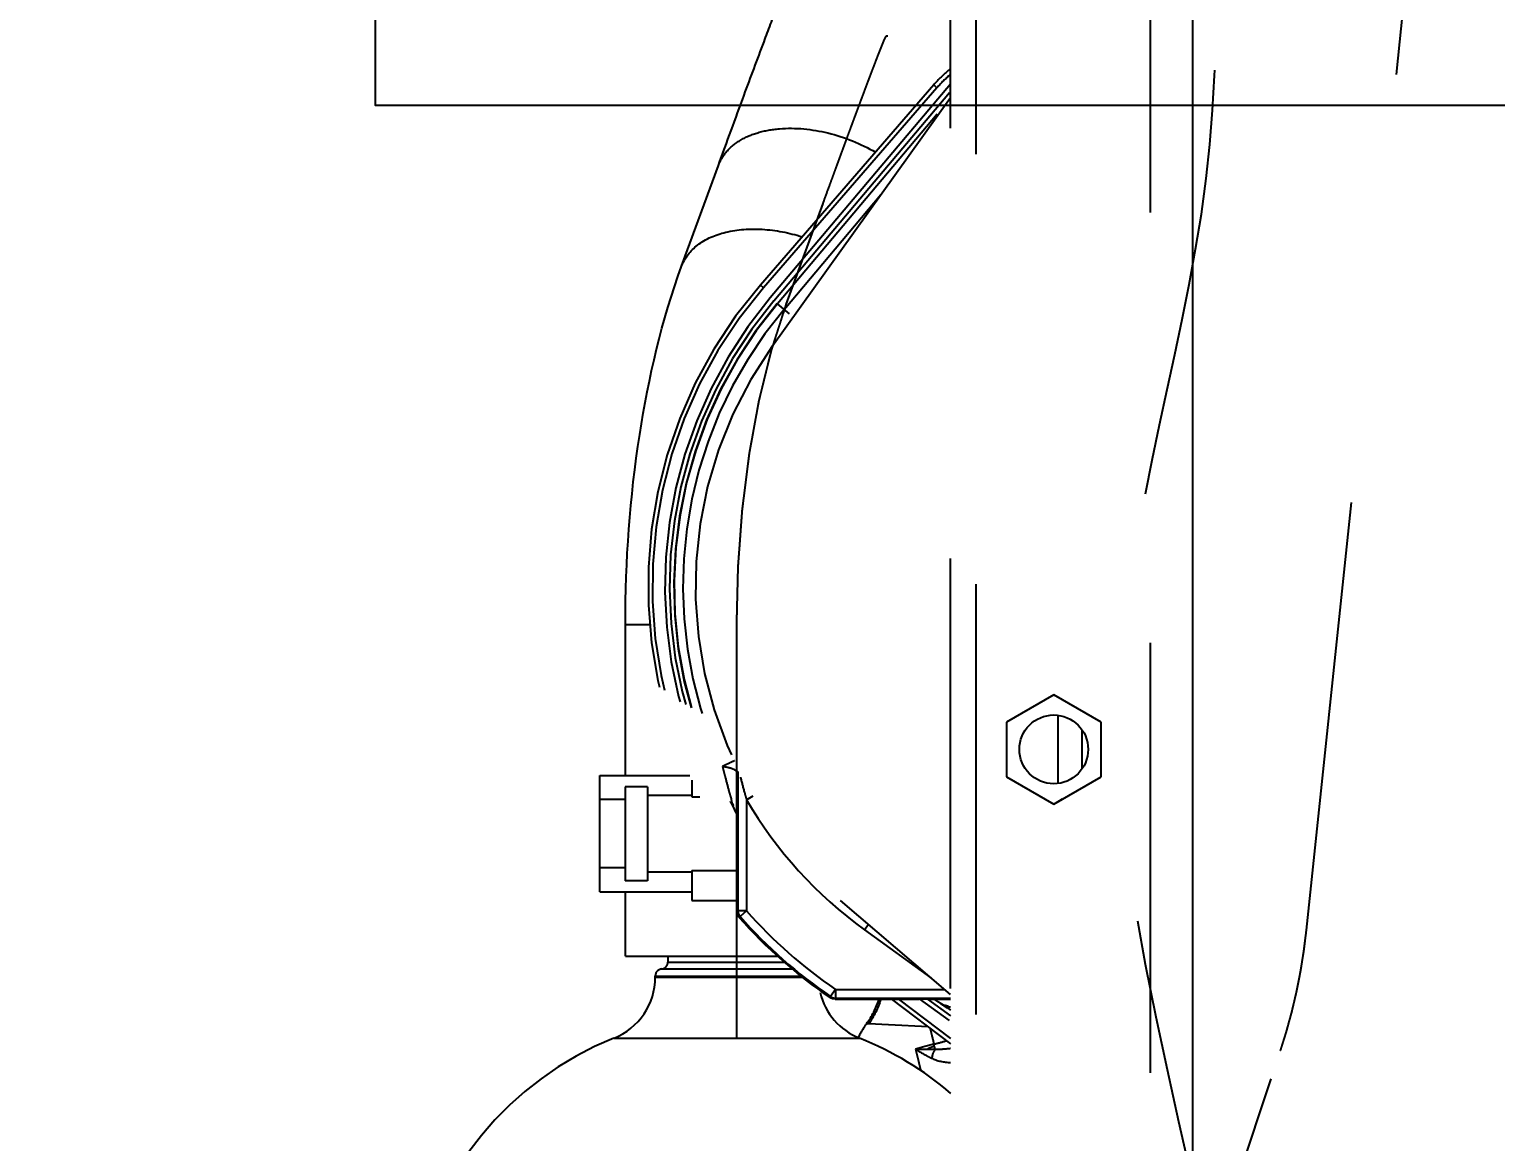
# Model space of a CAD drawing. Header units: millimetres. Extents: x 17886 to 18265, y -8727 to -7321.
# Drawn here: x 17945.317 to 17947.021, y -8146.698 to -8145.405 of the extents above; entities that cross this region are included whole.
import ezdxf

# ---------------------------------------------------------------- set-up
doc = ezdxf.new("R2010")
doc.units = ezdxf.units.MM
doc.linetypes.add('EPL_DASH', pattern=[1, 0.5, -0.5])
for name, color, linetype in [('09__AXIS', 7, 'Continuous'), ('09__COSM', 7, 'Continuous'), ('2706792_BM03DXF_CONTINUOUS_LINE', 7, 'Continuous'), ('3583940_CP01DXF_CONTINUOUS_LINE', 7, 'Continuous'), ('3884027_DKREDXF_CONTINUOUS_LINE', 7, 'Continuous'), ('5D1026_DKVG0DXF_CONTINUOUS_LINE', 7, 'Continuous')]:
    doc.layers.add(name, color=color, linetype=linetype)
doc.styles.add('KOTE ZA MONNTAZU', font='simplex.shx', dxfattribs={"width": 0.7, "oblique": 8, "height": 1.4})
doc.dimstyles.new('KOTE ZA MONTAZU u cm', dxfattribs={"dimscale": 0, "dimtxt": 1.4, "dimasz": 1.25, "dimexe": 0.2, "dimexo": 0.1, "dimgap": 0.3, "dimtad": 1, "dimlfac": 10, "dimzin": 12, "dimdsep": 46, "dimtxsty": 'KOTE ZA MONNTAZU', "dimcen": 1.25, "dimclrt": 1, "dimadec": 0, "dimazin": 0, "dimtfac": 1, "dimtmove": 0, "dimatfit": 3, "dimfxl": 1, "dimtolj": 2, "dimtzin": 0, "dimarcsym": 0})

# ---------------------------------------------------------------- blocks, each defined once
blk = doc.blocks.new('*D248')
at = {"color": 0, "lineweight": -2, "transparency": 16777216}
for p, q in [((17947.7327, -8140.7029), (17944.8106, -8140.7029)), ((17945.0106, -8141.3029), (17945.0106, -8150.6434)), ((17945.359, -8151.2434), (17944.8106, -8151.2434))]:
    blk.add_line(p, q, dxfattribs=at)
at = {"color": 0, "transparency": 16777216}
for points in [[(17944.9106, -8141.3029), (17945.1106, -8141.3029), (17945.0106, -8140.7029)], [(17944.9106, -8150.6434), (17945.1106, -8150.6434), (17945.0106, -8151.2434)]]:
    blk.add_solid(points, dxfattribs=at)
at = {"layer": 'Defpoints', "color": 0, "transparency": 16777216}
for p in [(17947.8327, -8140.7029), (17945.0106, -8151.2434), (17945.459, -8151.2434)]:
    blk.add_point(p, dxfattribs=at)
at = {"color": 1, "transparency": 16777216, "insert": (17944.5306, -8145.9732), "char_height": 1.4, "width": 6.923188, "attachment_point": 5, "rotation": 90, "style": 'KOTE ZA MONNTAZU'}
blk.add_mtext('\\A2;{\\H0.4x;105.41cm}', dxfattribs=at)

msp = doc.modelspace()

# ---------------------------------------------------------------- linework, layer by layer
at = {"color": 1}
msp.add_lwpolyline([(17950.71896, -8141.49366), (17945.71896, -8141.49366), (17945.71896, -8141.39346), (17950.71896, -8141.39346), (17950.71896, -8145.49343), (17945.71896, -8145.49343), (17945.71896, -8141.39346), (17945.71896, -8142.39343), (17950.71896, -8142.39343)], dxfattribs=at)
msp.add_lwpolyline([(17946.66896, -8142.39343), (17949.76896, -8142.39343), (17949.76896, -8147.54343), (17946.66896, -8147.54343)], close=True, dxfattribs=at)
at = {"layer": '09__AXIS', "color": 2, "linetype": 'EPL_DASH'}
msp.add_open_spline([(17945.98466, -8147.12843), (17946.4888, -8147.32665), (17946.88268, -8147.2349), (17946.47231, -8146.28161), (17946.73493, -8145.5981), (17946.68314, -8145.11145), (17946.68563, -8144.66197), (17946.68466, -8144.3951), (17946.68464, -8144.16176), (17946.68466, -8144.12843)], degree=3, knots=[0, 0, 0, 0, 0.1927419, 0.4304955, 0.6118392, 0.7858423, 0.8126121, 0.9732303, 1, 1, 1, 1], dxfattribs=at)
at = {"layer": '09__COSM', "color": 2, "linetype": 'EPL_DASH'}
for p, q in [((17946.80127, -8146.45206), (17947.1081, -8143.5328)), ((17946.31286, -8145.41243), (17946.31466, -8145.41243)), ((17946.19651, -8145.72463), (17946.23922, -8145.60752)), ((17946.13896, -8146.48243), (17946.13896, -8146.0967)), ((17946.60207, -8147.09921), (17946.77114, -8146.59199))]:
    msp.add_line(p, q, dxfattribs=at)
for points, knots in [([(17946.23922, -8145.60752), (17946.2405, -8145.60404), (17946.24305, -8145.59708), (17946.24623, -8145.58837), (17946.24878, -8145.58141), (17946.25069, -8145.57619), (17946.2526, -8145.57097), (17946.2542, -8145.56661), (17946.25547, -8145.56313), (17946.25643, -8145.56052), (17946.25722, -8145.55835), (17946.25786, -8145.55661), (17946.25834, -8145.5553), (17946.25874, -8145.55421), (17946.25905, -8145.55334), (17946.25925, -8145.5528), (17946.25941, -8145.55236), (17946.25951, -8145.55209), (17946.25958, -8145.5519), (17946.25962, -8145.55179), (17946.25965, -8145.5517), (17946.2597, -8145.55158), (17946.2598, -8145.5513), (17946.25996, -8145.55087), (17946.26017, -8145.5503), (17946.26038, -8145.54973), (17946.26066, -8145.54897), (17946.26115, -8145.54764), (17946.26185, -8145.54574), (17946.2627, -8145.54346), (17946.26354, -8145.54118), (17946.26438, -8145.53891), (17946.2655, -8145.53587), (17946.2669, -8145.53207), (17946.26858, -8145.52751), (17946.27027, -8145.52296), (17946.27167, -8145.51916), (17946.27279, -8145.51612), (17946.27363, -8145.51384), (17946.27447, -8145.51156), (17946.27531, -8145.50929), (17946.27601, -8145.50739), (17946.2765, -8145.50606), (17946.27679, -8145.5053), (17946.277, -8145.50473), (17946.27717, -8145.50425), (17946.27731, -8145.50387), (17946.2774, -8145.50364), (17946.27747, -8145.50345), (17946.27751, -8145.50333), (17946.27755, -8145.50323), (17946.27758, -8145.50315), (17946.27763, -8145.50302), (17946.2777, -8145.50283), (17946.27781, -8145.50252), (17946.27796, -8145.50214), (17946.27818, -8145.50153), (17946.27847, -8145.50077), (17946.27881, -8145.49986), (17946.27927, -8145.49864), (17946.27983, -8145.49712), (17946.28052, -8145.49529), (17946.28143, -8145.49285), (17946.28257, -8145.4898), (17946.28394, -8145.48615), (17946.2853, -8145.48249), (17946.28667, -8145.47884), (17946.28781, -8145.47579), (17946.28872, -8145.47335), (17946.28941, -8145.47152), (17946.28997, -8145.47), (17946.29043, -8145.46878), (17946.29077, -8145.46787), (17946.29111, -8145.46695), (17946.2914, -8145.46619), (17946.29163, -8145.46558), (17946.29177, -8145.4652), (17946.29188, -8145.4649), (17946.29197, -8145.46467), (17946.29204, -8145.46448), (17946.29209, -8145.46434), (17946.29212, -8145.46427), (17946.29214, -8145.46421), (17946.29216, -8145.46417), (17946.29218, -8145.46411), (17946.29221, -8145.46402), (17946.29227, -8145.46388), (17946.29233, -8145.46371), (17946.29242, -8145.46349), (17946.29252, -8145.46321), (17946.29269, -8145.46276), (17946.29291, -8145.46221), (17946.29316, -8145.46154), (17946.29342, -8145.46087), (17946.29376, -8145.45998), (17946.29418, -8145.45886), (17946.29469, -8145.45753), (17946.29537, -8145.45574), (17946.29622, -8145.45352), (17946.29725, -8145.45084), (17946.29827, -8145.44817), (17946.29929, -8145.4455), (17946.30014, -8145.44327), (17946.30082, -8145.44149), (17946.30125, -8145.44037), (17946.30159, -8145.43948), (17946.30184, -8145.43881), (17946.3021, -8145.43815), (17946.30235, -8145.43748), (17946.30256, -8145.43692), (17946.30271, -8145.43653), (17946.3028, -8145.43631), (17946.30286, -8145.43614), (17946.30293, -8145.43597), (17946.30297, -8145.43585), (17946.30301, -8145.43576), (17946.30302, -8145.43572), (17946.30304, -8145.43568), (17946.30305, -8145.43565), (17946.30307, -8145.43561), (17946.30309, -8145.43554), (17946.30313, -8145.43546), (17946.30318, -8145.43532), (17946.30325, -8145.43515), (17946.30333, -8145.43495), (17946.30344, -8145.43468), (17946.30358, -8145.43434), (17946.30374, -8145.43393), (17946.30396, -8145.43339), (17946.30423, -8145.43271), (17946.30455, -8145.43189), (17946.30488, -8145.43108), (17946.30532, -8145.42999), (17946.30586, -8145.42863), (17946.30651, -8145.427), (17946.30716, -8145.42537), (17946.30771, -8145.42401), (17946.30814, -8145.42292), (17946.30847, -8145.42211), (17946.3088, -8145.42129), (17946.30907, -8145.42061), (17946.30928, -8145.42007), (17946.30945, -8145.41966), (17946.30958, -8145.41932), (17946.30969, -8145.41905), (17946.30977, -8145.41885), (17946.30984, -8145.41868), (17946.3099, -8145.41854), (17946.30993, -8145.41846), (17946.30996, -8145.41839), (17946.30997, -8145.41835), (17946.30999, -8145.41831), (17946.30999, -8145.4183), (17946.31, -8145.41829), (17946.31001, -8145.41827), (17946.31002, -8145.41825), (17946.31004, -8145.41821), (17946.31005, -8145.41818), (17946.31008, -8145.41813), (17946.31011, -8145.41805), (17946.31017, -8145.41794), (17946.31024, -8145.4178), (17946.31031, -8145.41766), (17946.31037, -8145.41752), (17946.31046, -8145.41734), (17946.31057, -8145.41711), (17946.31075, -8145.41674), (17946.31098, -8145.41629), (17946.31125, -8145.41574), (17946.31152, -8145.41518), (17946.31179, -8145.41463), (17946.31205, -8145.41408), (17946.31241, -8145.41335), (17946.31268, -8145.4128), (17946.31286, -8145.41243)], [0, 0, 0, 0, 0.03125, 0.0625, 0.078125, 0.09375, 0.109375, 0.125, 0.1328125, 0.140625, 0.1484375, 0.1523438, 0.15625, 0.1601562, 0.1621094, 0.1640625, 0.1650391, 0.1660156, 0.1665039, 0.166748, 0.1669922, 0.1674805, 0.1679688, 0.1699219, 0.171875, 0.1738281, 0.1757812, 0.1796875, 0.1875, 0.1953125, 0.203125, 0.2109375, 0.21875, 0.234375, 0.25, 0.265625, 0.28125, 0.2890625, 0.296875, 0.3046875, 0.3125, 0.3203125, 0.3242188, 0.3261719, 0.328125, 0.3300781, 0.3310547, 0.3320312, 0.3325195, 0.3330078, 0.333252, 0.3334961, 0.3339844, 0.3349609, 0.3359375, 0.3378906, 0.3398438, 0.34375, 0.3476562, 0.3515625, 0.359375, 0.3671875, 0.375, 0.390625, 0.40625, 0.421875, 0.4375, 0.453125, 0.4609375, 0.46875, 0.4765625, 0.4804688, 0.484375, 0.4882812, 0.4921875, 0.4941406, 0.4960938, 0.4970703, 0.4980469, 0.4990234, 0.4995117, 0.4997559, 0.5, 0.5002441, 0.5004883, 0.5009766, 0.5019531, 0.5029297, 0.5039062, 0.5058594, 0.5078125, 0.5117188, 0.515625, 0.5195312, 0.5234375, 0.53125, 0.5390625, 0.546875, 0.5625, 0.578125, 0.59375, 0.609375, 0.625, 0.6328125, 0.640625, 0.6445312, 0.6484375, 0.6523438, 0.65625, 0.6601562, 0.6621094, 0.6630859, 0.6640625, 0.6650391, 0.6660156, 0.6662598, 0.6665039, 0.666748, 0.6669922, 0.6674805, 0.6679688, 0.6689453, 0.6699219, 0.671875, 0.6738281, 0.6757812, 0.6796875, 0.6835938, 0.6875, 0.6953125, 0.703125, 0.7109375, 0.71875, 0.734375, 0.75, 0.765625, 0.78125, 0.7890625, 0.796875, 0.8046875, 0.8125, 0.8164062, 0.8203125, 0.8242188, 0.8261719, 0.828125, 0.8300781, 0.8310547, 0.8320312, 0.8325195, 0.8330078, 0.833252, 0.8334961, 0.8337402, 0.8339844, 0.8349609, 0.8359375, 0.8369141, 0.8378906, 0.8398438, 0.84375, 0.8476562, 0.8515625, 0.8554688, 0.859375, 0.8671875, 0.875, 0.890625, 0.90625, 0.921875, 0.9375, 0.953125, 0.96875, 1, 1, 1, 1]), ([(17946.13896, -8146.0967), (17946.13906, -8146.09251), (17946.13927, -8146.08414), (17946.13952, -8146.07366), (17946.13973, -8146.06528), (17946.13988, -8146.059), (17946.14003, -8146.05272), (17946.14018, -8146.04643), (17946.14031, -8146.0412), (17946.1404, -8146.03753), (17946.14045, -8146.03544), (17946.14049, -8146.03387), (17946.14053, -8146.03229), (17946.14056, -8146.03112), (17946.14057, -8146.03033), (17946.14058, -8146.03), (17946.14059, -8146.02974), (17946.1406, -8146.02948), (17946.14064, -8146.02903), (17946.14069, -8146.02839), (17946.14076, -8146.02735), (17946.14086, -8146.02607), (17946.14101, -8146.024), (17946.1412, -8146.02142), (17946.14143, -8146.01833), (17946.14173, -8146.0142), (17946.14226, -8146.00698), (17946.14302, -8145.99666), (17946.14378, -8145.98634), (17946.14431, -8145.97912), (17946.14461, -8145.975), (17946.14484, -8145.9719), (17946.14503, -8145.96932), (17946.14518, -8145.96726), (17946.14528, -8145.96597), (17946.14535, -8145.96494), (17946.1454, -8145.96429), (17946.14543, -8145.96384), (17946.14546, -8145.96358), (17946.14549, -8145.96333), (17946.14553, -8145.963), (17946.14563, -8145.96223), (17946.14577, -8145.96108), (17946.14597, -8145.95953), (17946.14616, -8145.95799), (17946.14642, -8145.95593), (17946.14687, -8145.95233), (17946.14752, -8145.94719), (17946.1483, -8145.94102), (17946.14908, -8145.93484), (17946.14985, -8145.92867), (17946.15063, -8145.9225), (17946.15128, -8145.91736), (17946.1518, -8145.91324), (17946.15219, -8145.91016), (17946.15257, -8145.90707), (17946.1529, -8145.9045), (17946.15316, -8145.90244), (17946.15332, -8145.90115), (17946.15345, -8145.90013), (17946.15355, -8145.89935), (17946.15363, -8145.89871), (17946.15368, -8145.89826), (17946.15372, -8145.898), (17946.15374, -8145.89781), (17946.15377, -8145.89763), (17946.15382, -8145.89739), (17946.15389, -8145.89698), (17946.154, -8145.89638), (17946.15413, -8145.89567), (17946.15431, -8145.89471), (17946.15452, -8145.89352), (17946.15487, -8145.89161), (17946.15531, -8145.88923), (17946.15583, -8145.88637), (17946.15635, -8145.88351), (17946.15705, -8145.8797), (17946.15792, -8145.87493), (17946.15896, -8145.86921), (17946.16001, -8145.86349), (17946.16105, -8145.85777), (17946.1621, -8145.85205), (17946.16297, -8145.84729), (17946.16358, -8145.84395), (17946.16392, -8145.84204), (17946.16419, -8145.84061), (17946.16445, -8145.83918), (17946.16464, -8145.83811), (17946.16477, -8145.8374), (17946.16483, -8145.8371), (17946.16487, -8145.83686), (17946.16492, -8145.83663), (17946.16502, -8145.83623), (17946.16516, -8145.83565), (17946.16539, -8145.83474), (17946.16567, -8145.83359), (17946.16612, -8145.83176), (17946.16669, -8145.82946), (17946.16737, -8145.82671), (17946.16827, -8145.82304), (17946.1694, -8145.81846), (17946.17075, -8145.81295), (17946.17211, -8145.80745), (17946.17346, -8145.80195), (17946.17459, -8145.79736), (17946.17549, -8145.79369), (17946.17617, -8145.79094), (17946.17685, -8145.78819), (17946.17753, -8145.78544), (17946.17809, -8145.78314), (17946.17849, -8145.78154), (17946.17871, -8145.78062), (17946.17888, -8145.77993), (17946.17905, -8145.77925), (17946.17918, -8145.77873), (17946.17926, -8145.77839), (17946.1793, -8145.77821), (17946.17935, -8145.77804), (17946.17942, -8145.77784), (17946.1795, -8145.77758), (17946.17963, -8145.77716), (17946.1798, -8145.77664), (17946.18007, -8145.7758), (17946.18041, -8145.77476), (17946.18081, -8145.7735), (17946.18135, -8145.77183), (17946.18202, -8145.76975), (17946.18282, -8145.76724), (17946.1839, -8145.7639), (17946.18524, -8145.75972), (17946.18685, -8145.75471), (17946.18846, -8145.74969), (17946.19061, -8145.74301), (17946.19329, -8145.73466), (17946.19544, -8145.72797), (17946.19651, -8145.72463)], [0, 0, 0, 0, 0.03125, 0.0625, 0.078125, 0.09375, 0.109375, 0.125, 0.140625, 0.1484375, 0.1523438, 0.15625, 0.1601562, 0.1640625, 0.1650391, 0.1660156, 0.1665039, 0.1669922, 0.1679688, 0.1699219, 0.171875, 0.1757812, 0.1796875, 0.1875, 0.1953125, 0.203125, 0.21875, 0.25, 0.28125, 0.296875, 0.3046875, 0.3125, 0.3203125, 0.3242188, 0.328125, 0.3300781, 0.3320312, 0.3330078, 0.3334961, 0.3339844, 0.3349609, 0.3359375, 0.3398438, 0.34375, 0.3476562, 0.3515625, 0.359375, 0.375, 0.390625, 0.40625, 0.421875, 0.4375, 0.453125, 0.4609375, 0.46875, 0.4765625, 0.484375, 0.4882812, 0.4921875, 0.4941406, 0.4960938, 0.4980469, 0.4990234, 0.4995117, 0.5, 0.5004883, 0.5009766, 0.5019531, 0.5039062, 0.5058594, 0.5078125, 0.5117188, 0.515625, 0.5234375, 0.53125, 0.5390625, 0.546875, 0.5625, 0.578125, 0.59375, 0.609375, 0.625, 0.640625, 0.6484375, 0.6523438, 0.65625, 0.6601562, 0.6640625, 0.6650391, 0.6660156, 0.6665039, 0.6669922, 0.6679688, 0.6699219, 0.671875, 0.6757812, 0.6796875, 0.6875, 0.6953125, 0.703125, 0.71875, 0.734375, 0.75, 0.765625, 0.78125, 0.7890625, 0.796875, 0.8046875, 0.8125, 0.8203125, 0.8242188, 0.8261719, 0.828125, 0.8300781, 0.8320312, 0.8325195, 0.8330078, 0.8334961, 0.8339844, 0.8349609, 0.8359375, 0.8378906, 0.8398438, 0.84375, 0.8476562, 0.8515625, 0.859375, 0.8671875, 0.875, 0.890625, 0.90625, 0.921875, 0.9375, 0.96875, 1, 1, 1, 1]), ([(17946.77114, -8146.59199), (17946.77156, -8146.59066), (17946.7724, -8146.588), (17946.77365, -8146.58402), (17946.77469, -8146.5807), (17946.77552, -8146.57804), (17946.77615, -8146.57605), (17946.77667, -8146.57439), (17946.77709, -8146.57306), (17946.77735, -8146.57223), (17946.77756, -8146.57157), (17946.77769, -8146.57116), (17946.77778, -8146.57087), (17946.77783, -8146.5707), (17946.77788, -8146.57051), (17946.77794, -8146.57029), (17946.77809, -8146.56974), (17946.77832, -8146.56893), (17946.77862, -8146.56784), (17946.77892, -8146.56675), (17946.77931, -8146.56529), (17946.78001, -8146.56275), (17946.78101, -8146.55912), (17946.78201, -8146.55548), (17946.78281, -8146.55258), (17946.78331, -8146.55076), (17946.78371, -8146.54931), (17946.78396, -8146.5484), (17946.78414, -8146.54776), (17946.78423, -8146.5474), (17946.78432, -8146.54703), (17946.78443, -8146.54657), (17946.78469, -8146.54546), (17946.78508, -8146.54381), (17946.7856, -8146.5416), (17946.78612, -8146.53938), (17946.78681, -8146.53644), (17946.78751, -8146.53349), (17946.7882, -8146.53054), (17946.78864, -8146.5287), (17946.78899, -8146.52723), (17946.78925, -8146.52612), (17946.78946, -8146.5252), (17946.78964, -8146.52446), (17946.78977, -8146.52391), (17946.78988, -8146.52335), (17946.79003, -8146.5226), (17946.79021, -8146.52167), (17946.79043, -8146.52055), (17946.79072, -8146.51906), (17946.79109, -8146.5172), (17946.79168, -8146.51422), (17946.79227, -8146.51123), (17946.79286, -8146.50825), (17946.7933, -8146.50602), (17946.79374, -8146.50378), (17946.79407, -8146.5021), (17946.79429, -8146.50098), (17946.79438, -8146.50052), (17946.79446, -8146.50014), (17946.79452, -8146.49977), (17946.79463, -8146.49911), (17946.79478, -8146.49817), (17946.79502, -8146.49666), (17946.79532, -8146.49478), (17946.7958, -8146.49177), (17946.7964, -8146.48801), (17946.797, -8146.48425), (17946.79748, -8146.48124), (17946.79778, -8146.47936), (17946.79802, -8146.47785), (17946.79817, -8146.47691), (17946.79828, -8146.47626), (17946.79834, -8146.47588), (17946.79838, -8146.47551), (17946.79844, -8146.47504), (17946.79858, -8146.47392), (17946.79878, -8146.47224), (17946.79906, -8146.47), (17946.79934, -8146.46776), (17946.7997, -8146.46477), (17946.80035, -8146.45954), (17946.8009, -8146.45505), (17946.80127, -8146.45206)], [0, 0, 0, 0, 0.03125, 0.0625, 0.09375, 0.109375, 0.125, 0.140625, 0.1484375, 0.15625, 0.1601562, 0.1640625, 0.1660156, 0.1669922, 0.1679688, 0.1699219, 0.171875, 0.1796875, 0.1875, 0.1953125, 0.203125, 0.21875, 0.25, 0.28125, 0.296875, 0.3125, 0.3203125, 0.328125, 0.3320312, 0.3339844, 0.3359375, 0.3398438, 0.34375, 0.359375, 0.375, 0.390625, 0.40625, 0.4375, 0.453125, 0.46875, 0.4765625, 0.484375, 0.4921875, 0.4960938, 0.5, 0.5039062, 0.5078125, 0.515625, 0.5234375, 0.53125, 0.546875, 0.5625, 0.59375, 0.609375, 0.625, 0.640625, 0.65625, 0.6601562, 0.6640625, 0.6660156, 0.6679688, 0.671875, 0.6796875, 0.6875, 0.703125, 0.71875, 0.75, 0.78125, 0.796875, 0.8125, 0.8203125, 0.828125, 0.8320312, 0.8339844, 0.8359375, 0.8398438, 0.84375, 0.859375, 0.875, 0.890625, 0.90625, 0.9375, 1, 1, 1, 1])]:
    msp.add_open_spline(points, degree=3, knots=knots, dxfattribs=at)
at = {"layer": '2706792_BM03DXF_CONTINUOUS_LINE', "color": 7, "linetype": 'EPL_DASH'}
for p, q in [((17946.07485, -8145.68026), (17946.11756, -8145.56315)), ((17946.00946, -8146.27243), (17946.00946, -8146.0967)), ((17946.00946, -8146.0967), (17946.03829, -8146.0967)), ((17946.00946, -8146.48243), (17946.00946, -8146.40743)), ((17946.00946, -8146.48243), (17946.1872, -8146.48243))]:
    msp.add_line(p, q, dxfattribs=at)
for points, knots in [([(17946.11756, -8145.56315), (17946.12749, -8145.53594), (17946.14503, -8145.48799), (17946.16796, -8145.42642), (17946.18602, -8145.37854), (17946.1976, -8145.3514), (17946.20588, -8145.33934)], [0, 0, 0, 0, 0.3608907, 0.6363066, 0.8177601, 1, 1, 1, 1]), ([(17946.11756, -8145.56315), (17946.11971, -8145.55725), (17946.12664, -8145.54579), (17946.14299, -8145.53272), (17946.16423, -8145.5239), (17946.19881, -8145.51794), (17946.24659, -8145.52295), (17946.28306, -8145.53763), (17946.30018, -8145.54769)], [0, 0, 0, 0, 0.0926352, 0.1924559, 0.3039678, 0.4283494, 0.7070016, 1, 1, 1, 1]), ([(17946.07485, -8145.68026), (17946.07836, -8145.67064), (17946.09316, -8145.65216), (17946.12785, -8145.63809), (17946.1702, -8145.63551), (17946.19991, -8145.6413), (17946.21491, -8145.64599)], [0, 0, 0, 0, 0.1962296, 0.4263739, 0.6987035, 1, 1, 1, 1]), ([(17946.00946, -8146.0967), (17946.00946, -8146.0229), (17946.01953, -8145.88174), (17946.05182, -8145.7434), (17946.07485, -8145.68026)], [0, 0, 0, 0, 0.5233899, 1, 1, 1, 1])]:
    msp.add_open_spline(points, degree=3, knots=knots, dxfattribs=at)
at = {"layer": '3583940_CP01DXF_CONTINUOUS_LINE', "color": 6, "linetype": 'EPL_DASH'}
for p, q in [((17946.0516, -8146.49718), (17946.20389, -8146.49718)), ((17946.05895, -8146.48243), (17946.05895, -8146.48909)), ((17946.05895, -8146.48909), (17946.19474, -8146.48909)), ((17946.13896, -8146.57759), (17946.13896, -8146.48243)), ((17946.04425, -8146.50663), (17946.04424, -8146.5054)), ((17946.04424, -8146.5054), (17946.21382, -8146.5054)), ((17946.04425, -8146.50663), (17946.21546, -8146.50663)), ((17945.99625, -8146.57759), (17946.28168, -8146.57759))]:
    msp.add_line(p, q, dxfattribs=at)
for centre, radius, start, end in [((17946.05237, -8146.50527), 0.00813, 95.45214, 180.9178), ((17946.05082, -8146.48909), 0.00813, 275.45214, 0), ((17945.9678, -8146.50663), 0.07645, 291.8453, 0), ((17946.31013, -8146.50663), 0.07645, 193.63094, 248.1547), ((17946.13896, -8146.93359), 0.38354, 111.8453, 169.55953), ((17946.13896, -8146.93359), 0.38354, 49.5156, 68.1547)]:
    msp.add_arc(centre, radius, start, end, dxfattribs=at)
at = {"layer": '3884027_DKREDXF_CONTINUOUS_LINE', "color": 6, "linetype": 'EPL_DASH'}
for p, q in [((17946.38746, -8147.51993), (17946.38746, -8141.06793)), ((17946.41746, -8147.54993), (17946.41746, -8141.06793)), ((17946.61946, -8141.11793), (17946.61946, -8147.49993)), ((17946.36792, -8145.46949), (17946.16639, -8145.70214)), ((17946.3717, -8145.47276), (17946.17017, -8145.70541)), ((17946.38746, -8145.46879), (17946.17797, -8145.71717)), ((17946.18056, -8145.77289), (17946.38746, -8145.48408)), ((17946.37194, -8145.50367), (17946.18622, -8145.72388)), ((17946.19401, -8145.73045), (17946.3066, -8145.59695)), ((17946.17017, -8145.70541), (17946.16639, -8145.70214)), ((17946.20019, -8145.73566), (17946.18622, -8145.72388)), ((17946.56246, -8146.21016), (17946.50747, -8146.17842)), ((17946.51246, -8146.28192), (17946.51246, -8146.20192)), ((17946.54046, -8146.26444), (17946.54046, -8146.21941)), ((17946.56246, -8146.21017), (17946.56246, -8146.21016)), ((17946.12529, -8146.26028), (17946.12229, -8146.26166)), ((17946.1304, -8146.25792), (17946.12529, -8146.26028)), ((17946.13901, -8146.26779), (17946.13898, -8146.27617)), ((17946.139, -8146.26703), (17946.13901, -8146.26779)), ((17946.13917, -8146.26775), (17946.13901, -8146.26779)), ((17946.14034, -8146.26749), (17946.14034, -8146.42972)), ((17946.45248, -8146.27368), (17946.49029, -8146.29551)), ((17946.13118, -8146.30233), (17946.13111, -8146.30233)), ((17946.15034, -8146.30047), (17946.15819, -8146.2959)), ((17946.15034, -8146.30047), (17946.15034, -8146.42972)), ((17946.50746, -8146.30543), (17946.50747, -8146.30543)), ((17946.50747, -8146.30543), (17946.51765, -8146.29955)), ((17946.13883, -8146.317), (17946.13866, -8146.31638)), ((17946.13896, -8146.33602), (17946.13896, -8146.43024)), ((17946.38746, -8146.52691), (17946.25937, -8146.41772)), ((17946.14147, -8146.43687), (17946.14286, -8146.43636)), ((17946.28732, -8146.45157), (17946.2918, -8146.44536)), ((17946.28732, -8146.45157), (17946.36453, -8146.50736)), ((17946.24761, -8146.53068), (17946.24804, -8146.5293)), ((17946.2537, -8146.52106), (17946.24804, -8146.5293)), ((17946.25327, -8146.53243), (17946.35084, -8146.53243)), ((17946.2537, -8146.52106), (17946.2537, -8146.53106)), ((17946.2537, -8146.52106), (17946.38059, -8146.52106)), ((17946.2537, -8146.53106), (17946.38746, -8146.53106)), ((17946.31875, -8146.53243), (17946.38746, -8146.58423)), ((17946.32705, -8146.53243), (17946.38746, -8146.57797)), ((17946.3512, -8146.53194), (17946.38597, -8146.55707)), ((17946.36847, -8146.53268), (17946.36809, -8146.53256)), ((17946.3732, -8146.53528), (17946.38339, -8146.54265)), ((17946.37833, -8146.53907), (17946.37607, -8146.53743)), ((17946.37852, -8146.53863), (17946.38746, -8146.5451)), ((17946.38519, -8146.54089), (17946.3874, -8146.54167)), ((17946.31529, -8146.56216), (17946.29237, -8146.56095)), ((17946.36138, -8146.56457), (17946.31529, -8146.56216))]:
    msp.add_line(p, q, dxfattribs=at)
at = {"layer": '3884027_DKREDXF_CONTINUOUS_LINE', "color": 7, "linetype": 'EPL_DASH'}
for p, q in [((17946.3717, -8145.47276), (17946.36792, -8145.46949)), ((17946.18209, -8145.7204), (17946.38629, -8145.47829)), ((17946.50749, -8146.17841), (17946.45248, -8146.21016)), ((17946.56246, -8146.21017), (17946.50749, -8146.17841)), ((17946.45248, -8146.21016), (17946.45248, -8146.27368)), ((17946.56246, -8146.27369), (17946.56246, -8146.21017)), ((17946.45248, -8146.27367), (17946.50746, -8146.30543)), ((17946.50746, -8146.30543), (17946.56246, -8146.27369)), ((17946.13398, -8146.30738), (17946.13535, -8146.30973)), ((17946.13426, -8146.30726), (17946.1341, -8146.30731)), ((17946.13443, -8146.30722), (17946.13426, -8146.30726)), ((17946.13594, -8146.31022), (17946.13443, -8146.30722)), ((17946.13711, -8146.31337), (17946.13594, -8146.31022)), ((17946.15034, -8146.42972), (17946.14034, -8146.42972)), ((17946.15034, -8146.42972), (17946.14286, -8146.43636)), ((17946.36075, -8146.53246), (17946.38746, -8146.55176)), ((17946.35758, -8146.58739), (17946.34675, -8146.59029)), ((17946.36817, -8146.58455), (17946.35758, -8146.58739)), ((17946.36898, -8146.58756), (17946.36817, -8146.58455)), ((17946.3697, -8146.59025), (17946.36898, -8146.58756))]:
    msp.add_line(p, q, dxfattribs=at)
at = {"layer": '3884027_DKREDXF_CONTINUOUS_LINE', "color": 6, "linetype": 'EPL_DASH'}
for points in [[(17946.25327, -8146.53243), (17946.2503, -8146.53198), (17946.24761, -8146.53068)], [(17946.24804, -8146.5293), (17946.24961, -8146.53018), (17946.2515, -8146.53081), (17946.2537, -8146.53106)]]:
    msp.add_lwpolyline(points, dxfattribs=at)
at = {"layer": '3884027_DKREDXF_CONTINUOUS_LINE', "color": 7, "linetype": 'EPL_DASH'}
msp.add_circle((17946.50747, -8146.24192), 0.04, dxfattribs=at)
for centre, radius, start, end in [((17946.4813, -8145.5677), 0.15, 129.4405, 139.09871), ((17946.4813, -8145.5677), 0.145, 130.3862, 139.09871), ((17946.57576, -8146.05243), 0.515, 139.85455, 211.97934), ((17946.07616, -8146.34061), 0.06676, 24.0784, 27.54978), ((17946.35669, -8145.43289), 1.15744, 269.50805, 270.41331), ((17946.35887, -8145.80001), 0.79031, 270.44723, 270.67796), ((17946.35989, -8145.88903), 0.70129, 270.68057, 270.80206)]:
    msp.add_arc(centre, radius, start, end, dxfattribs=at)
at = {"layer": '3884027_DKREDXF_CONTINUOUS_LINE', "color": 6, "linetype": 'EPL_DASH'}
for centre, radius, start, end in [((17946.4813, -8145.5677), 0.15, 129.12223, 129.4405), ((17946.57076, -8146.05243), 0.535, 139.09871, 216.08606), ((17946.57076, -8146.05243), 0.53, 139.09871, 215.29534), ((17946.57546, -8146.05243), 0.52, 139.85455, 212.6465), ((17946.57576, -8146.05243), 0.51, 139.85455, 210.42378), ((17946.57576, -8146.05243), 0.5096, 139.85455, 209.99808), ((17946.57576, -8146.05243), 0.49941, 139.85455, 204.76801), ((17946.57076, -8146.05243), 0.48, 144.38234, 229.55366), ((17947.25492, -8145.9801), 1.1671, 193.95998, 194.33554), ((17947.31406, -8145.96498), 1.22814, 194.33587, 194.64717), ((17947.45535, -8145.92781), 1.37424, 194.65682, 195.28567), ((17946.96127, -8146.06498), 0.84444, 194.33833, 195.53081), ((17946.91121, -8146.07871), 0.79254, 195.54383, 196.07223), ((17946.57576, -8146.05243), 0.51007, 209.3362, 209.98864), ((17946.90004, -8146.08192), 0.7809, 196.07291, 196.25264), ((17946.57576, -8146.05243), 0.49245, 210.24408, 234.14545), ((17945.40978, -8146.30334), 0.72899, 358.97503, 359.14213), ((17945.21699, -8146.32999), 0.92196, 0.12223, 0.65812), ((17943.65033, -8146.33543), 2.48863, 359.98634, 0.17052), ((17946.57576, -8146.05243), 0.56862, 221.56839, 235.5011), ((17946.14941, -8146.43007), 0.01046, 189.39754, 200.75011), ((17946.57576, -8146.05243), 0.58, 221.51586, 235.54408), ((17946.57576, -8146.05243), 0.57862, 221.56839, 235.5011), ((17946.20906, -8146.50194), 0.1, 323.96388, 342.12517), ((17946.39367, -8148.10913), 1.57665, 90.51276, 90.91562), ((17946.41212, -8149.98931), 3.45691, 90.40897, 90.53965), ((17946.34044, -8146.59216), 0.06531, 60.29505, 60.60205), ((17946.3609, -8146.56304), 0.0301, 54.17056, 67.33959), ((17946.34149, -8146.59027), 0.06315, 56.80154, 60.27636), ((17946.10552, -8147.34088), 0.84747, 70.73051, 70.99682), ((17946.37887, -8146.62548), 0.11, 143.96388, 153.73888), ((17950.41039, -8145.59516), 4.16156, 193.4951, 193.61356), ((17949.14544, -8145.90149), 2.86004, 193.61382, 193.81752), ((17946.16692, -8145.81509), 0.79534, 284.65698, 285.74259), ((17948.58335, -8146.0377), 2.30385, 193.87784, 194.5269), ((17946.44304, -8146.44546), 0.17373, 241.75563, 243.35571), ((17946.37887, -8146.62548), 0.03969, 104.58377, 116.43699)]:
    msp.add_arc(centre, radius, start, end, dxfattribs=at)
msp.add_ellipse((17946.35102, -8146.53256), major_axis=(0.01707, 0), ratio=0.0076668, start_param=0.0237003, end_param=1.5814067, dxfattribs=at)
for points, knots in [([(17946.13625, -8146.25522), (17946.13573, -8146.25546), (17946.13377, -8146.25635), (17946.13183, -8146.25726), (17946.1304, -8146.25792)], [0, 0, 0, 0, 0.2669516, 1, 1, 1, 1]), ([(17946.12229, -8146.26166), (17946.12446, -8146.2619), (17946.13023, -8146.26273), (17946.13659, -8146.26475), (17946.13892, -8146.26774)], [0, 0, 0, 0, 0.3645148, 1, 1, 1, 1]), ([(17946.1387, -8146.26367), (17946.1387, -8146.26399), (17946.13866, -8146.26462), (17946.13849, -8146.26523), (17946.13837, -8146.2655)], [0, 0, 0, 0, 0.5232861, 1, 1, 1, 1]), ([(17946.13892, -8146.26774), (17946.13894, -8146.26776), (17946.13895, -8146.26781), (17946.139, -8146.2678), (17946.13901, -8146.26779)], [0, 0, 0, 0, 0.7246008, 1, 1, 1, 1]), ([(17946.12973, -8146.29011), (17946.13064, -8146.29344), (17946.13272, -8146.2989), (17946.13266, -8146.30325), (17946.13529, -8146.30724), (17946.13443, -8146.30722)], [0, 0, 0, 0, 0.5836461, 0.854014, 1, 1, 1, 1]), ([(17946.13891, -8146.29011), (17946.13888, -8146.2964), (17946.13882, -8146.30445), (17946.13872, -8146.3125), (17946.1387, -8146.31426)], [0, 0, 0, 0, 0.7820127, 1, 1, 1, 1]), ([(17946.13866, -8146.31638), (17946.13855, -8146.31597), (17946.13794, -8146.31499), (17946.1374, -8146.31401), (17946.13711, -8146.31337)], [0, 0, 0, 0, 0.3805099, 1, 1, 1, 1]), ([(17946.13883, -8146.317), (17946.1389, -8146.31723), (17946.13882, -8146.31805), (17946.13889, -8146.31884), (17946.13889, -8146.3194)], [0, 0, 0, 0, 0.30379, 1, 1, 1, 1]), ([(17946.13909, -8146.43177), (17946.13905, -8146.43152), (17946.13898, -8146.43101), (17946.13896, -8146.4305), (17946.13896, -8146.43024)], [0, 0, 0, 0, 0.502615, 1, 1, 1, 1]), ([(17946.14147, -8146.43687), (17946.14108, -8146.43642), (17946.14037, -8146.43544), (17946.13984, -8146.43434), (17946.13963, -8146.43377)], [0, 0, 0, 0, 0.495844, 1, 1, 1, 1]), ([(17946.372, -8146.53495), (17946.37136, -8146.53453), (17946.3703, -8146.53381), (17946.36924, -8146.53311), (17946.3688, -8146.53286)], [0, 0, 0, 0, 0.6015324, 1, 1, 1, 1]), ([(17946.3725, -8146.53526), (17946.37243, -8146.53522), (17946.37226, -8146.53512), (17946.37209, -8146.53501), (17946.372, -8146.53495)], [0, 0, 0, 0, 0.4007807, 1, 1, 1, 1]), ([(17946.37852, -8146.53863), (17946.37852, -8146.53857), (17946.37891, -8146.53881), (17946.37905, -8146.53878), (17946.37922, -8146.53884)], [0, 0, 0, 0, 0.2593731, 1, 1, 1, 1]), ([(17946.37922, -8146.53884), (17946.37955, -8146.53895), (17946.3803, -8146.5392), (17946.38105, -8146.53946), (17946.38147, -8146.5396)], [0, 0, 0, 0, 0.4329157, 1, 1, 1, 1]), ([(17946.29237, -8146.56095), (17946.29176, -8146.56092), (17946.29143, -8146.56066), (17946.2898, -8146.56093), (17946.28992, -8146.56077)], [0, 0, 0, 0, 0.7520117, 1, 1, 1, 1]), ([(17946.3664, -8146.59693), (17946.36625, -8146.59745), (17946.36599, -8146.59854), (17946.36587, -8146.59964), (17946.36584, -8146.60021)], [0, 0, 0, 0, 0.4901596, 1, 1, 1, 1])]:
    msp.add_open_spline(points, degree=3, knots=knots, dxfattribs=at)
for points in [[(17946.13898, -8146.27617), (17946.13896, -8146.28082), (17946.13894, -8146.28546), (17946.13891, -8146.29011)], [(17946.30641, -8146.53249), (17946.30327, -8146.54259), (17946.29848, -8146.55232), (17946.29237, -8146.56095)], [(17946.34675, -8146.59029), (17946.35136, -8146.59316), (17946.35604, -8146.59593), (17946.36083, -8146.59851)], [(17946.36514, -8146.60074), (17946.37195, -8146.60422), (17946.37986, -8146.60551), (17946.3875, -8146.60599)], [(17946.3697, -8146.59025), (17946.36837, -8146.59235), (17946.36709, -8146.59454), (17946.3664, -8146.59693)], [(17946.3697, -8146.59025), (17946.373, -8146.59047), (17946.37633, -8146.59036), (17946.37963, -8146.59012)], [(17946.37963, -8146.59012), (17946.38227, -8146.58992), (17946.3849, -8146.58965), (17946.38753, -8146.58931)]]:
    msp.add_open_spline(points, degree=3, dxfattribs=at)
at = {"layer": '3884027_DKREDXF_CONTINUOUS_LINE', "color": 7, "linetype": 'EPL_DASH'}
msp.add_open_spline([(17946.14034, -8146.42972), (17946.14034, -8146.43209), (17946.14129, -8146.43459), (17946.14286, -8146.43636)], degree=3, dxfattribs=at)
at = {"layer": '5D1026_DKVG0DXF_CONTINUOUS_LINE', "color": 7, "linetype": 'EPL_DASH'}
for p, q in [((17945.97985, -8146.30023), (17945.97985, -8146.27243)), ((17945.97985, -8146.27243), (17946.08431, -8146.27243)), ((17946.08676, -8146.27754), (17946.08676, -8146.29709)), ((17946.00926, -8146.28533), (17946.00926, -8146.39453)), ((17946.03526, -8146.28533), (17946.00926, -8146.28533)), ((17946.03526, -8146.28533), (17946.03526, -8146.39453)), ((17945.97926, -8146.30023), (17945.97926, -8146.37963)), ((17946.00926, -8146.30023), (17945.97926, -8146.30023)), ((17946.08676, -8146.29533), (17946.03526, -8146.29533)), ((17946.08676, -8146.29709), (17946.09613, -8146.29709)), ((17946.00926, -8146.37963), (17945.97926, -8146.37963)), ((17945.97985, -8146.40743), (17945.97985, -8146.37963)), ((17946.03526, -8146.39453), (17946.00926, -8146.39453)), ((17946.08676, -8146.38453), (17946.03526, -8146.38453)), ((17946.08676, -8146.38277), (17946.08676, -8146.41743)), ((17946.08676, -8146.38277), (17946.13896, -8146.38277)), ((17945.97985, -8146.40743), (17946.08676, -8146.40743)), ((17946.08676, -8146.41743), (17946.13896, -8146.41743))]:
    msp.add_line(p, q, dxfattribs=at)

# ---------------------------------------------------------------- dimensions: what is measured, and where the dimension line sits
at = {"color": 4}
dim = msp.add_linear_dim(base=(17945.0105699144, -8151.2434313323), p1=(17947.8327127235, -8140.7029313323), p2=(17945.4589626969, -8151.2434313323), angle=270, text='{\\H0.4x;<>}', dimstyle='KOTE ZA MONTAZU u cm', override={"dimscale": 1, "dimasz": 0.6, "dimexe": 0.2, "dimgap": 0.2, "dimdec": 2, "dimpost": 'cm'}, dxfattribs=at)
dim.commit()
dim.dimension.update_dxf_attribs({"geometry": '*D248', "text_midpoint": (17945.0105699144, -8145.9731813323), "dimtype": 160})

doc.saveas('drawing.dxf')
